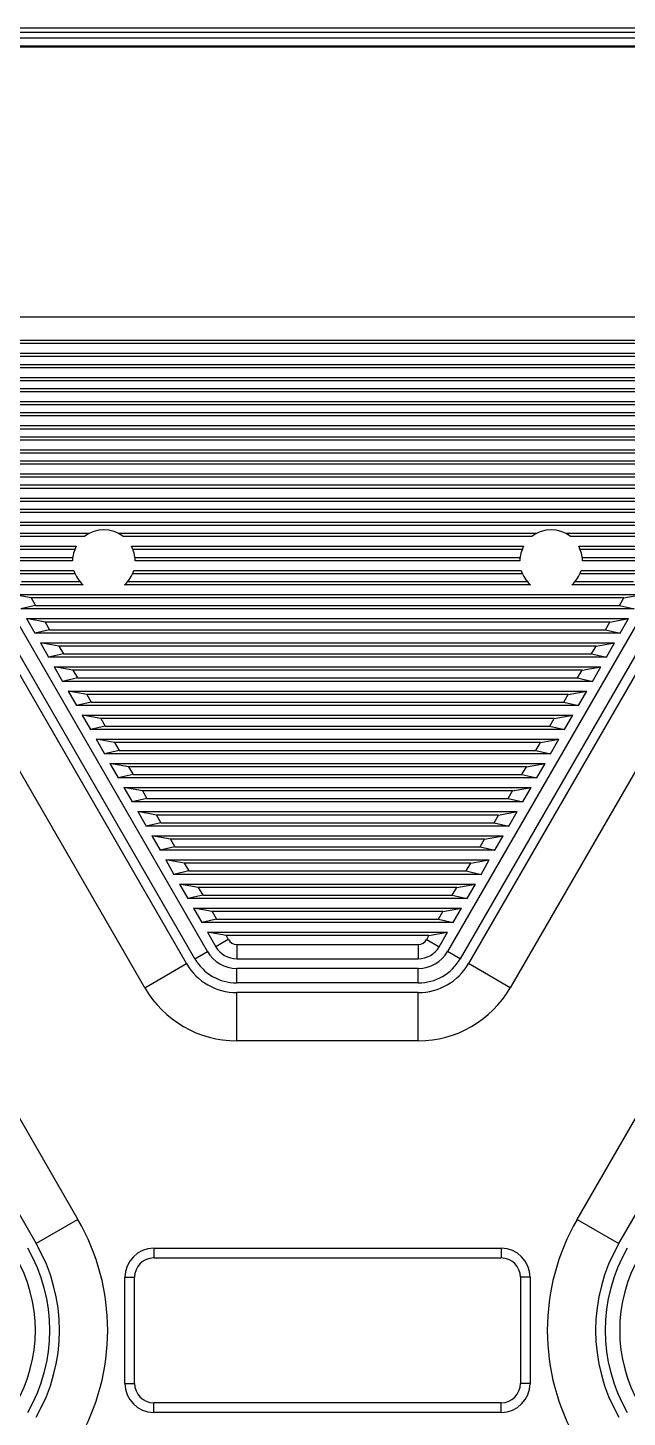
# Model space of a CAD drawing. Header units: millimetres. Extents: x 2185 to 26698, y 9658 to 17427.
# Drawn here: x 24475.5 to 24537.6, y 15871.7 to 16015.7 of the extents above; entities that cross this region are included whole.
import ezdxf

# ---------------------------------------------------------------- set-up
doc = ezdxf.new("R2010")
doc.units = ezdxf.units.MM
doc.layers.add('02___PRT_ALL_AXES', color=7, linetype='Continuous')

# ---------------------------------------------------------------- blocks, each defined once
blk = doc.blocks.new('543')
at = {"color": 7, "linetype": 'Continuous'}
for p, q in [((13760.14, 9953.98), (14000.09, 9953.98)), ((13920.12, 9953.48), (13840.12, 9953.48)), ((13929.46, 9951.95), (13830.78, 9951.95)), ((13913.62, 9952.91), (13846.62, 9952.91)), ((13846.62, 9952.12), (13913.62, 9952.12)), ((13952.12, 9924), (13808.12, 9924)), ((13866.38, 9857.5), (13829.14, 9922)), ((13867.68, 9858.25), (13830.87, 9922)), ((13833.99, 9921.6), (13926.25, 9921.6)), ((13929.37, 9922), (13892.56, 9858.25)), ((13931.1, 9922), (13893.86, 9857.5)), ((13927.78, 9921.25), (13832.46, 9921.25)), ((13833.04, 9920.25), (13927.2, 9920.25)), ((13925.27, 9919.9), (13834.97, 9919.9)), ((13926.34, 9918.75), (13833.9, 9918.75)), ((13835.43, 9919.1), (13924.81, 9919.1)), ((13865.51, 9857), (13830.87, 9917)), ((13834.48, 9917.75), (13925.76, 9917.75)), ((13923.83, 9917.4), (13836.41, 9917.4)), ((13929.37, 9917), (13894.73, 9857)), ((13924.89, 9916.25), (13835.35, 9916.25)), ((13836.88, 9916.6), (13923.36, 9916.6)), ((13861.18, 9854.5), (13826.54, 9914.5)), ((13835.92, 9915.25), (13924.32, 9915.25)), ((13922.38, 9914.9), (13837.86, 9914.9)), ((13933.7, 9914.5), (13899.06, 9854.5)), ((13923.45, 9913.75), (13836.79, 9913.75)), ((13837.37, 9912.75), (13922.87, 9912.75)), ((13838.32, 9914.1), (13921.92, 9914.1)), ((13922.01, 9911.25), (13838.23, 9911.25)), ((13920.94, 9912.4), (13839.3, 9912.4)), ((13839.76, 9911.6), (13920.48, 9911.6)), ((13838.81, 9910.25), (13921.43, 9910.25)), ((13919.5, 9909.9), (13840.74, 9909.9)), ((13920.56, 9908.75), (13839.68, 9908.75)), ((13841.21, 9909.1), (13919.03, 9909.1)), ((13840.25, 9907.75), (13919.99, 9907.75)), ((13918.05, 9907.4), (13842.19, 9907.4)), ((13919.12, 9906.25), (13841.12, 9906.25)), ((13842.65, 9906.6), (13917.59, 9906.6)), ((13841.7, 9905.25), (13918.54, 9905.25)), ((13916.61, 9904.9), (13843.63, 9904.9)), ((13844.09, 9904.1), (13916.15, 9904.1)), ((13917.68, 9903.75), (13842.56, 9903.75)), ((13843.14, 9902.75), (13917.1, 9902.75)), ((13812.79, 9902.32), (13854.25, 9830.5)), ((13915.17, 9902.4), (13845.07, 9902.4)), ((13905.99, 9830.5), (13947.45, 9902.32)), ((13808.46, 9899.82), (13849.92, 9828)), ((13910.32, 9828), (13951.78, 9899.82)), ((13849.4, 9894.9), (13847.47, 9895.25)), ((13847.47, 9895.25), (13912.77, 9895.25)), ((13849.87, 9894.1), (13848.34, 9893.75)), ((13849.4, 9894.9), (13849.87, 9894.1)), ((13910.84, 9894.9), (13849.4, 9894.9)), ((13849.87, 9894.1), (13910.37, 9894.1)), ((13910.37, 9894.1), (13910.84, 9894.9)), ((13910.37, 9894.1), (13911.9, 9893.75)), ((13910.84, 9894.9), (13912.77, 9895.25)), ((13911.9, 9893.75), (13848.34, 9893.75)), ((13848.91, 9892.75), (13849.78, 9891.25)), ((13848.91, 9892.75), (13911.33, 9892.75)), ((13850.85, 9892.4), (13848.91, 9892.75)), ((13909.39, 9892.4), (13911.33, 9892.75)), ((13910.46, 9891.25), (13911.33, 9892.75)), ((13851.31, 9891.6), (13849.78, 9891.25)), ((13910.46, 9891.25), (13849.78, 9891.25)), ((13850.85, 9892.4), (13851.31, 9891.6)), ((13909.39, 9892.4), (13850.85, 9892.4)), ((13851.31, 9891.6), (13908.93, 9891.6)), ((13908.93, 9891.6), (13909.39, 9892.4)), ((13908.93, 9891.6), (13910.46, 9891.25)), ((13850.36, 9890.25), (13851.22, 9888.75)), ((13850.36, 9890.25), (13909.88, 9890.25)), ((13852.29, 9889.9), (13850.36, 9890.25)), ((13852.29, 9889.9), (13852.75, 9889.1)), ((13907.95, 9889.9), (13852.29, 9889.9)), ((13907.49, 9889.1), (13907.95, 9889.9)), ((13907.95, 9889.9), (13909.88, 9890.25)), ((13909.02, 9888.75), (13909.88, 9890.25)), ((13852.75, 9889.1), (13851.22, 9888.75)), ((13909.02, 9888.75), (13851.22, 9888.75)), ((13852.75, 9889.1), (13907.49, 9889.1)), ((13907.49, 9889.1), (13909.02, 9888.75)), ((13851.8, 9887.75), (13852.67, 9886.25)), ((13851.8, 9887.75), (13908.44, 9887.75)), ((13853.73, 9887.4), (13851.8, 9887.75)), ((13853.73, 9887.4), (13854.2, 9886.6)), ((13906.51, 9887.4), (13853.73, 9887.4)), ((13906.04, 9886.6), (13906.51, 9887.4)), ((13906.51, 9887.4), (13908.44, 9887.75)), ((13907.57, 9886.25), (13908.44, 9887.75)), ((13854.2, 9886.6), (13852.67, 9886.25)), ((13907.57, 9886.25), (13852.67, 9886.25)), ((13854.2, 9886.6), (13906.04, 9886.6)), ((13906.04, 9886.6), (13907.57, 9886.25)), ((13853.24, 9885.25), (13854.11, 9883.75)), ((13853.24, 9885.25), (13907, 9885.25)), ((13855.18, 9884.9), (13853.24, 9885.25)), ((13855.64, 9884.1), (13854.11, 9883.75)), ((13855.18, 9884.9), (13855.64, 9884.1)), ((13905.06, 9884.9), (13855.18, 9884.9)), ((13855.64, 9884.1), (13904.6, 9884.1)), ((13904.6, 9884.1), (13905.06, 9884.9)), ((13904.6, 9884.1), (13906.13, 9883.75)), ((13905.06, 9884.9), (13907, 9885.25)), ((13906.13, 9883.75), (13907, 9885.25)), ((13906.13, 9883.75), (13854.11, 9883.75)), ((13854.69, 9882.75), (13855.55, 9881.25)), ((13856.62, 9882.4), (13854.69, 9882.75)), ((13854.69, 9882.75), (13905.55, 9882.75)), ((13903.62, 9882.4), (13905.55, 9882.75)), ((13904.69, 9881.25), (13905.55, 9882.75)), ((13857.08, 9881.6), (13855.55, 9881.25)), ((13904.69, 9881.25), (13855.55, 9881.25)), ((13856.62, 9882.4), (13857.08, 9881.6)), ((13903.62, 9882.4), (13856.62, 9882.4)), ((13857.08, 9881.6), (13903.16, 9881.6)), ((13903.16, 9881.6), (13903.62, 9882.4)), ((13903.16, 9881.6), (13904.69, 9881.25)), ((13856.13, 9880.25), (13857, 9878.75)), ((13858.06, 9879.9), (13856.13, 9880.25)), ((13856.13, 9880.25), (13904.11, 9880.25)), ((13858.06, 9879.9), (13858.53, 9879.1)), ((13902.18, 9879.9), (13858.06, 9879.9)), ((13901.71, 9879.1), (13902.18, 9879.9)), ((13902.18, 9879.9), (13904.11, 9880.25)), ((13903.24, 9878.75), (13904.11, 9880.25)), ((13858.53, 9879.1), (13857, 9878.75)), ((13903.24, 9878.75), (13857, 9878.75)), ((13858.53, 9879.1), (13901.71, 9879.1)), ((13901.71, 9879.1), (13903.24, 9878.75)), ((13857.57, 9877.75), (13858.44, 9876.25)), ((13857.57, 9877.75), (13902.67, 9877.75)), ((13859.51, 9877.4), (13857.57, 9877.75)), ((13859.51, 9877.4), (13859.97, 9876.6)), ((13900.73, 9877.4), (13859.51, 9877.4)), ((13900.27, 9876.6), (13900.73, 9877.4)), ((13900.73, 9877.4), (13902.67, 9877.75)), ((13901.8, 9876.25), (13902.67, 9877.75)), ((13859.97, 9876.6), (13858.44, 9876.25)), ((13901.8, 9876.25), (13858.44, 9876.25)), ((13859.02, 9875.25), (13859.88, 9873.75)), ((13859.02, 9875.25), (13901.22, 9875.25)), ((13860.95, 9874.9), (13859.02, 9875.25)), ((13859.97, 9876.6), (13900.27, 9876.6)), ((13899.29, 9874.9), (13901.22, 9875.25)), ((13900.27, 9876.6), (13901.8, 9876.25)), ((13900.36, 9873.75), (13901.22, 9875.25)), ((13861.41, 9874.1), (13859.88, 9873.75)), ((13860.95, 9874.9), (13861.41, 9874.1)), ((13899.29, 9874.9), (13860.95, 9874.9)), ((13861.41, 9874.1), (13898.83, 9874.1)), ((13898.83, 9874.1), (13899.29, 9874.9)), ((13898.83, 9874.1), (13900.36, 9873.75)), ((13900.36, 9873.75), (13859.88, 9873.75)), ((13860.46, 9872.75), (13861.33, 9871.25)), ((13860.46, 9872.75), (13899.78, 9872.75)), ((13862.39, 9872.4), (13860.46, 9872.75)), ((13862.39, 9872.4), (13862.86, 9871.6)), ((13897.85, 9872.4), (13862.39, 9872.4)), ((13897.38, 9871.6), (13897.85, 9872.4)), ((13897.85, 9872.4), (13899.78, 9872.75)), ((13898.91, 9871.25), (13899.78, 9872.75)), ((13862.86, 9871.6), (13861.33, 9871.25)), ((13898.91, 9871.25), (13861.33, 9871.25)), ((13862.86, 9871.6), (13897.38, 9871.6)), ((13897.38, 9871.6), (13898.91, 9871.25)), ((13861.9, 9870.25), (13862.77, 9868.75)), ((13861.9, 9870.25), (13898.34, 9870.25)), ((13863.84, 9869.9), (13861.9, 9870.25)), ((13863.84, 9869.9), (13864.3, 9869.1)), ((13896.4, 9869.9), (13863.84, 9869.9)), ((13895.94, 9869.1), (13896.4, 9869.9)), ((13896.4, 9869.9), (13898.34, 9870.25)), ((13897.47, 9868.75), (13898.34, 9870.25)), ((13864.3, 9869.1), (13862.77, 9868.75)), ((13897.47, 9868.75), (13862.77, 9868.75)), ((13864.3, 9869.1), (13895.94, 9869.1)), ((13895.94, 9869.1), (13897.47, 9868.75)), ((13863.35, 9867.75), (13864.21, 9866.25)), ((13865.28, 9867.4), (13863.35, 9867.75)), ((13863.35, 9867.75), (13896.89, 9867.75)), ((13865.28, 9867.4), (13865.74, 9866.6)), ((13894.96, 9867.4), (13865.28, 9867.4)), ((13894.5, 9866.6), (13894.96, 9867.4)), ((13894.96, 9867.4), (13896.89, 9867.75)), ((13896.03, 9866.25), (13896.89, 9867.75)), ((13865.74, 9866.6), (13864.21, 9866.25)), ((13896.03, 9866.25), (13864.21, 9866.25)), ((13864.79, 9865.25), (13865.66, 9863.75)), ((13866.72, 9864.9), (13864.79, 9865.25)), ((13864.79, 9865.25), (13895.45, 9865.25)), ((13865.74, 9866.6), (13894.5, 9866.6)), ((13893.52, 9864.9), (13895.45, 9865.25)), ((13894.5, 9866.6), (13896.03, 9866.25)), ((13894.58, 9863.75), (13895.45, 9865.25)), ((13867.19, 9864.1), (13865.66, 9863.75)), ((13894.58, 9863.75), (13865.66, 9863.75)), ((13866.72, 9864.9), (13867.19, 9864.1)), ((13893.52, 9864.9), (13866.72, 9864.9)), ((13867.19, 9864.1), (13893.05, 9864.1)), ((13893.05, 9864.1), (13893.52, 9864.9)), ((13893.05, 9864.1), (13894.58, 9863.75)), ((13866.23, 9862.75), (13867.1, 9861.25)), ((13866.23, 9862.75), (13894.01, 9862.75)), ((13868.17, 9862.4), (13866.23, 9862.75)), ((13868.17, 9862.4), (13868.63, 9861.6)), ((13892.07, 9862.4), (13868.17, 9862.4)), ((13891.61, 9861.6), (13892.07, 9862.4)), ((13892.07, 9862.4), (13894.01, 9862.75)), ((13893.14, 9861.25), (13894.01, 9862.75)), ((13868.63, 9861.6), (13867.1, 9861.25)), ((13893.14, 9861.25), (13867.1, 9861.25)), ((13868.63, 9861.6), (13891.61, 9861.6)), ((13891.61, 9861.6), (13893.14, 9861.25)), ((13867.68, 9860.25), (13868.54, 9858.75)), ((13867.68, 9860.25), (13892.56, 9860.25)), ((13869.61, 9859.9), (13867.68, 9860.25)), ((13869.84, 9859.5), (13868.54, 9858.75)), ((13869.61, 9859.9), (13869.84, 9859.5)), ((13890.63, 9859.9), (13869.61, 9859.9)), ((13890.4, 9859.5), (13890.63, 9859.9)), ((13890.4, 9859.5), (13891.7, 9858.75)), ((13890.63, 9859.9), (13892.56, 9860.25)), ((13891.7, 9858.75), (13892.56, 9860.25)), ((13866.38, 9857.5), (13867.68, 9858.25)), ((13870.71, 9859), (13870.71, 9857.5)), ((13870.71, 9859), (13889.53, 9859)), ((13889.53, 9859), (13889.53, 9857.5)), ((13893.86, 9857.5), (13892.56, 9858.25)), ((13861.18, 9854.5), (13865.51, 9857)), ((13870.71, 9857.5), (13889.53, 9857.5)), ((13899.06, 9854.5), (13894.73, 9857)), ((13870.71, 9855), (13870.71, 9856.5)), ((13889.53, 9856.5), (13870.71, 9856.5)), ((13889.53, 9855), (13889.53, 9856.5)), ((13889.53, 9855), (13870.71, 9855)), ((13870.71, 9849), (13870.71, 9854)), ((13889.53, 9854), (13870.71, 9854)), ((13889.53, 9849), (13889.53, 9854)), ((13889.53, 9849), (13870.71, 9849)), ((13854.25, 9830.5), (13849.92, 9828)), ((13905.99, 9830.5), (13910.32, 9828)), ((13862.12, 9827.5), (13862.12, 9826.5)), ((13862.12, 9827.5), (13898.12, 9827.5)), ((13862.12, 9826.5), (13898.12, 9826.5)), ((13898.12, 9827.5), (13898.12, 9826.5)), ((13859.12, 9813.5), (13859.12, 9824.5)), ((13859.12, 9824.5), (13860.12, 9824.5)), ((13860.12, 9813.5), (13860.12, 9824.5)), ((13901.12, 9824.5), (13900.12, 9824.5)), ((13900.12, 9824.5), (13900.12, 9813.5)), ((13901.12, 9824.5), (13901.12, 9813.5)), ((13859.12, 9813.5), (13860.12, 9813.5)), ((13901.12, 9813.5), (13900.12, 9813.5)), ((13862.12, 9810.5), (13862.12, 9811.5)), ((13898.12, 9811.5), (13862.12, 9811.5)), ((13898.12, 9810.5), (13862.12, 9810.5)), ((13898.12, 9810.5), (13898.12, 9811.5))]:
    blk.add_line(p, q, dxfattribs=at)
for centre, radius, start, end in [((13870.71, 9860), 1, 210, 270), ((13889.53, 9860), 1, 270, 330), ((13870.71, 9860), 3.5, 210, 270), ((13870.71, 9860), 2.5, 210, 270), ((13889.53, 9860), 2.5, 270, 330), ((13889.53, 9860), 3.5, 270, 330), ((13870.71, 9860), 6, 210, 270), ((13870.71, 9860), 5, 210, 270), ((13889.53, 9860), 5, 270, 330), ((13889.53, 9860), 6, 270, 330), ((13870.71, 9860), 11, 210, 270), ((13889.53, 9860), 11, 270, 330), ((13834.34, 9819), 23, 330, 30), ((13925.9, 9819), 23, 150, 210), ((13834.34, 9819), 18, 330, 30), ((13925.9, 9819), 18, 150, 210), ((13834.34, 9819), 15.5, 330, 30), ((13834.34, 9819), 17, 330, 30), ((13862.12, 9824.5), 3, 90, 180), ((13862.12, 9824.5), 2, 90, 180), ((13898.12, 9824.5), 3, 0, 90), ((13898.12, 9824.5), 2, 0, 90), ((13925.9, 9819), 17, 150, 210), ((13925.9, 9819), 15.5, 150, 210), ((13862.12, 9813.5), 3, 180, 270), ((13862.12, 9813.5), 2, 180, 270), ((13898.12, 9813.5), 3, 270, 0), ((13898.12, 9813.5), 2, 270, 0)]:
    blk.add_arc(centre, radius, start, end, dxfattribs=at)
at = {"layer": '02___PRT_ALL_AXES', "color": 7, "linetype": 'Continuous'}
for p, q in [((13854.92, 9901.25), (13844.01, 9901.25)), ((13845.54, 9901.6), (13855.47, 9901.6)), ((13858.4, 9901.6), (13901.84, 9901.6)), ((13901.29, 9901.25), (13858.95, 9901.25)), ((13904.77, 9901.6), (13914.7, 9901.6)), ((13916.23, 9901.25), (13905.32, 9901.25)), ((13844.58, 9900.25), (13854.08, 9900.25)), ((13853.92, 9899.9), (13846.52, 9899.9)), ((13859.79, 9900.25), (13900.45, 9900.25)), ((13900.28, 9899.9), (13859.96, 9899.9)), ((13906.16, 9900.25), (13915.66, 9900.25)), ((13913.72, 9899.9), (13906.32, 9899.9)), ((13853.69, 9898.75), (13845.45, 9898.75)), ((13846.98, 9899.1), (13853.71, 9899.1)), ((13860.16, 9899.1), (13900.08, 9899.1)), ((13900.05, 9898.75), (13860.19, 9898.75)), ((13906.53, 9899.1), (13913.26, 9899.1)), ((13914.79, 9898.75), (13906.55, 9898.75)), ((13846.03, 9897.75), (13853.83, 9897.75)), ((13853.96, 9897.4), (13847.96, 9897.4)), ((13900.32, 9897.4), (13859.92, 9897.4)), ((13860.05, 9897.75), (13900.19, 9897.75)), ((13912.28, 9897.4), (13906.28, 9897.4)), ((13906.41, 9897.75), (13914.21, 9897.75)), ((13854.8, 9896.25), (13846.89, 9896.25)), ((13848.42, 9896.6), (13854.46, 9896.6)), ((13901.17, 9896.25), (13859.07, 9896.25)), ((13859.42, 9896.6), (13900.82, 9896.6)), ((13913.35, 9896.25), (13905.44, 9896.25)), ((13905.78, 9896.6), (13911.82, 9896.6))]:
    blk.add_line(p, q, dxfattribs=at)
for centre, start, end in [((13856.94, 9898.7), 51.6851, 128.3149), ((13903.3, 9898.7), 51.6851, 128.3149), ((13856.94, 9898.7), 151.5154, 179.1185), ((13856.94, 9898.7), 0.8815, 28.4846), ((13903.3, 9898.7), 151.5154, 179.1185), ((13903.3, 9898.7), 0.8815, 28.4846), ((13856.94, 9898.7), 196.9962, 228.9247), ((13856.94, 9898.7), 311.0753, 343.0038), ((13903.3, 9898.7), 196.9962, 228.9247), ((13903.3, 9898.7), 311.0753, 343.0038)]:
    blk.add_arc(centre, 3.25, start, end, dxfattribs=at)
blk = doc.blocks.new('*U131')
at = {"color": 4, "lineweight": 5}
blk.add_blockref('543', (-13880.12, -9683.75), dxfattribs=at)
blk = doc.blocks.new('*U132')
at = {"color": 0, "linetype": 'ByBlock', "lineweight": -2, "transparency": 16777216}
blk.add_blockref('*U131', (240, 0), dxfattribs=at)

msp = doc.modelspace()

# ---------------------------------------------------------------- block references
msp.add_blockref('*U132', (24266.554, 15745.482))

doc.saveas('drawing.dxf')
